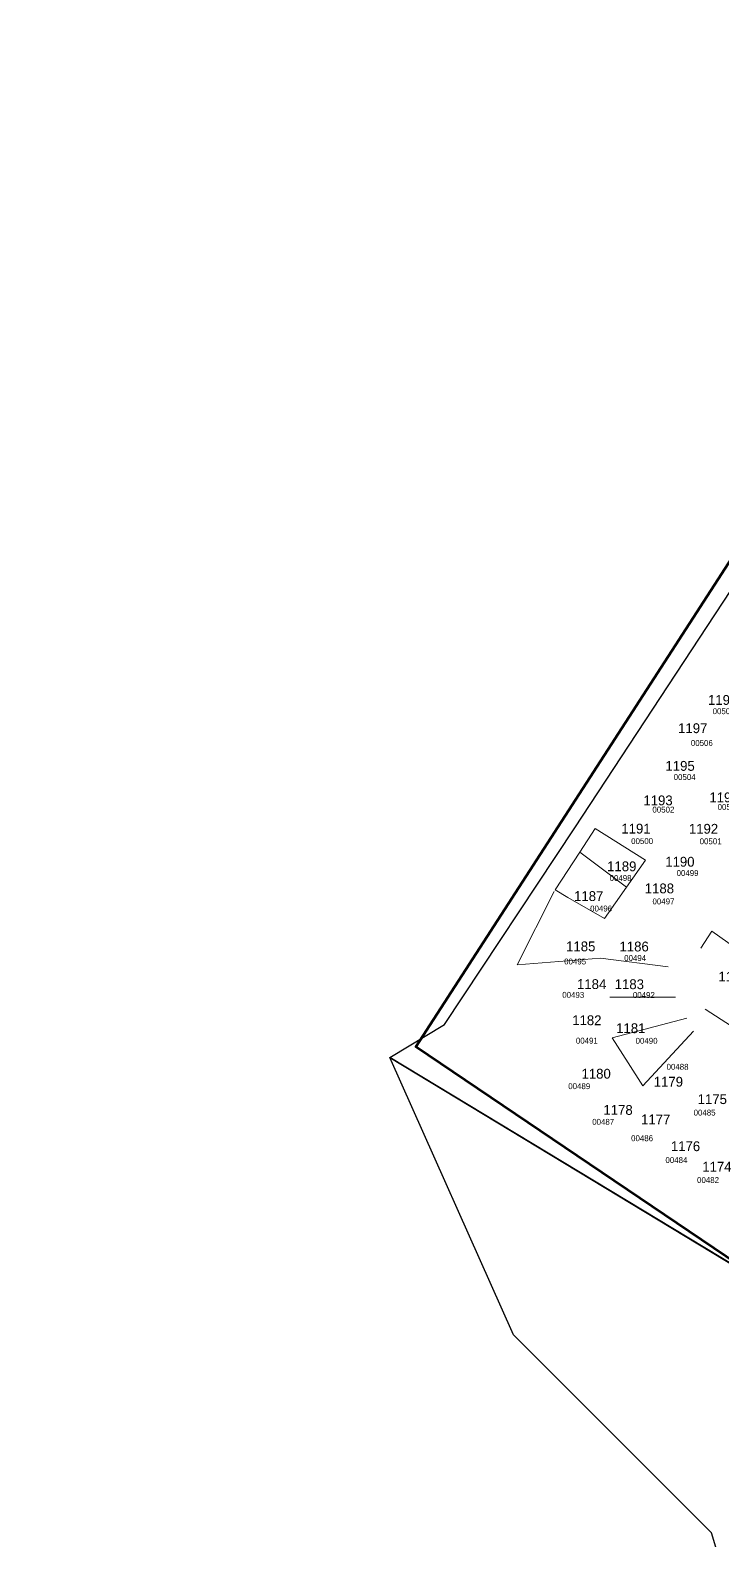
# Model space of a CAD drawing. Header units: metres. Extents: x 245232 to 248406, y 1633796 to 1637634.
# Drawn here: x 245247 to 245422.7, y 1635329.7 to 1635713.3 of the extents above; entities that cross this region are included whole.
import ezdxf
from ezdxf.enums import TextEntityAlignment as Align

# ---------------------------------------------------------------- set-up
doc = ezdxf.new("R2010")
doc.units = ezdxf.units.M
doc.header["$MEASUREMENT"] = 0
for name, color, linetype in [('historique_numero_parcelle', 7, 'Continuous'), ('limites_sections', 7, 'Continuous'), ('numero_lot', 7, 'Continuous')]:
    doc.layers.add(name, color=color, linetype=linetype)
doc.layers.add('Limites_Communes', color=7, linetype='Continuous', lineweight=211, plot=False)
doc.layers.add('LIMITES_PARCELLES', color=7, linetype='Continuous', lineweight=0, true_color=0xffffff)
doc.styles.add('Style-FANCY', font='FANCY.shx')
doc.styles.add('Style-WORKING', font='WORKING.shx')

msp = doc.modelspace()

# ---------------------------------------------------------------- linework, layer by layer
at = {"layer": 'Limites_Communes', "color": 210, "lineweight": 80, "flags": 128}
msp.add_lwpolyline([(245247, 1634832), (245257.147, 1634881.008), (245288.897, 1634970.438), (245295.247, 1634986.313), (245359.982, 1635082.842), (245386.44, 1635124.646), (245425, 1635162), (245439, 1635259), (245487, 1635359), (245345, 1635455), (245489.467, 1635678.453), (245540.749, 1635754.695)], dxfattribs=at)
at = {"layer": 'limites_parcelles'}
for p, q in [((245386.604, 1635504.448), (245390.529, 1635510.461)), ((245390.529, 1635510.461), (245403.362, 1635502.391)), ((245386.604, 1635504.447), (245380.338, 1635494.851)), ((245386.604, 1635504.447), (245386.604, 1635504.448)), ((245398.532, 1635495.544), (245386.604, 1635504.447)), ((245403.362, 1635502.391), (245398.532, 1635495.544)), ((245370.686, 1635475.8), (245380.078, 1635494.453)), ((245380.338, 1635494.851), (245383.618, 1635492.952)), ((245398.532, 1635495.544), (245392.911, 1635487.574)), ((245398.532, 1635495.544), (245398.532, 1635495.544)), ((245383.618, 1635492.952), (245392.911, 1635487.574)), ((245392.911, 1635487.574), (245392.911, 1635487.574)), ((245417.358, 1635480.086), (245420.148, 1635484.378)), ((245420.148, 1635484.378), (245433.841, 1635474.693)), ((245391.852, 1635477.52), (245370.686, 1635475.8)), ((245409.099, 1635475.343), (245391.852, 1635477.52)), ((245410.977, 1635467.627), (245394.234, 1635467.598)), ((245425.158, 1635460.209), (245418.522, 1635464.529)), ((245394.895, 1635457.279), (245413.78, 1635462.292)), ((245415.508, 1635459.003), (245402.647, 1635445.055)), ((245398.942, 1635450.898), (245394.895, 1635457.279)), ((245402.647, 1635445.055), (245398.942, 1635450.898))]:
    msp.add_line(p, q, dxfattribs=at)
at = {"layer": 'limites_sections', "flags": 128}
msp.add_lwpolyline([(246128.206, 1635727.098), (246186.553, 1635682.48), (246186.553, 1635682.48), (246192.559, 1635664.461), (246182.584, 1635671.289), (246145.211, 1635680.152), (246130.526, 1635682.772), (246116.548, 1635692.48), (246162.421, 1635620.487), (246153.362, 1635614.467), (246145.698, 1635609.373), (246144.254, 1635608.414), (246137.491, 1635603.92), (246124.871, 1635601.152), (246080.756, 1635591.475), (246056.249, 1635586.1), (245757.299, 1635487.38), (245709.851, 1635473.352), (245450.458, 1635384.497), (245338.384, 1635452.238), (245352.23, 1635460.654), (245385.352, 1635510.608), (245506.207, 1635694.504), (245674.383, 1635951.917)], dxfattribs=at)
msp.add_lwpolyline([(245739.856, 1635105.348), (245440.906, 1635006.628), (245433.772, 1635004.518), (245446.895, 1635117.771), (245422.716, 1635152.914), (245437.268, 1635274.622), (245420.07, 1635331.508), (245369.799, 1635381.779), (245338.384, 1635452.238), (245450.924, 1635384.215), (245811.683, 1635151.209), (245837.018, 1635153.876), (245846.028, 1635139.735), (245836.969, 1635133.715), (245829.305, 1635128.621), (245827.861, 1635127.662), (245821.098, 1635123.168), (245808.478, 1635120.4), (245764.363, 1635110.724), (245739.856, 1635105.348)], close=True, dxfattribs=at)

# ---------------------------------------------------------------- texts
at = {"layer": 'historique_numero_parcelle', "style": 'Style-FANCY'}
for s, p in [('00508', (245423.169, 1635540.25)), ('00506', (245417.632, 1635532.18)), ('00504', (245413.276, 1635523.517)), ('00502', (245407.87, 1635515.249)), ('00503', (245424.426, 1635515.934)), ('00500', (245402.464, 1635507.246)), ('00501', (245419.873, 1635507.205)), ('00498', (245396.99, 1635497.862)), ('00499', (245414.008, 1635499.136)), ('00496', (245392.046, 1635490.12)), ('00497', (245407.882, 1635491.922)), ('00494', (245400.688, 1635477.549)), ('00495', (245385.445, 1635476.664)), ('00493', (245384.965, 1635468.189)), ('00492', (245402.9, 1635468.148)), ('00491', (245388.42, 1635456.55)), ('00490', (245403.596, 1635456.515)), ('00488', (245411.464, 1635449.91)), ('00489', (245386.488, 1635444.99)), ('00487', (245392.577, 1635435.925)), ('00485', (245418.335, 1635438.28)), ('00486', (245402.455, 1635431.762)), ('00484', (245411.179, 1635426.222)), ('00482', (245419.215, 1635421.144))]:
    msp.add_text(s, height=1.5, dxfattribs=at).set_placement(p, align=Align.MIDDLE_CENTER)
at = {"layer": 'numero_lot', "linetype": 'Continuous', "style": 'Style-WORKING'}
for s, p in [('1199', (245419.203, 1635541.867)), ('1197', (245411.607, 1635534.698)), ('1195', (245408.392, 1635525.123)), ('1193', (245402.786, 1635516.352)), ('1194', (245419.545, 1635517.112)), ('1191', (245397.184, 1635509.179)), ('1192', (245414.34, 1635509.139)), ('1189', (245393.571, 1635499.604)), ('1190', (245408.336, 1635500.768)), ('1187', (245385.175, 1635492.038)), ('1188', (245403.133, 1635493.993)), ('1185', (245383.15, 1635479.266)), ('1186', (245396.715, 1635479.235)), ('1150', (245421.834, 1635471.591)), ('1184', (245385.921, 1635469.678)), ('1183', (245395.496, 1635469.656)), ('1182', (245384.703, 1635460.498)), ('1181', (245395.869, 1635458.476)), ('1180', (245387.066, 1635446.917)), ('1179', (245405.414, 1635444.879)), ('1178', (245392.631, 1635437.721)), ('1175', (245416.575, 1635440.461)), ('1177', (245402.2, 1635435.303)), ('1176', (245409.765, 1635428.499)), ('1174', (245417.732, 1635423.29))]:
    msp.add_text(s, height=2.5, rotation=359.8677, dxfattribs=at).set_placement(p)

doc.saveas('drawing.dxf')
